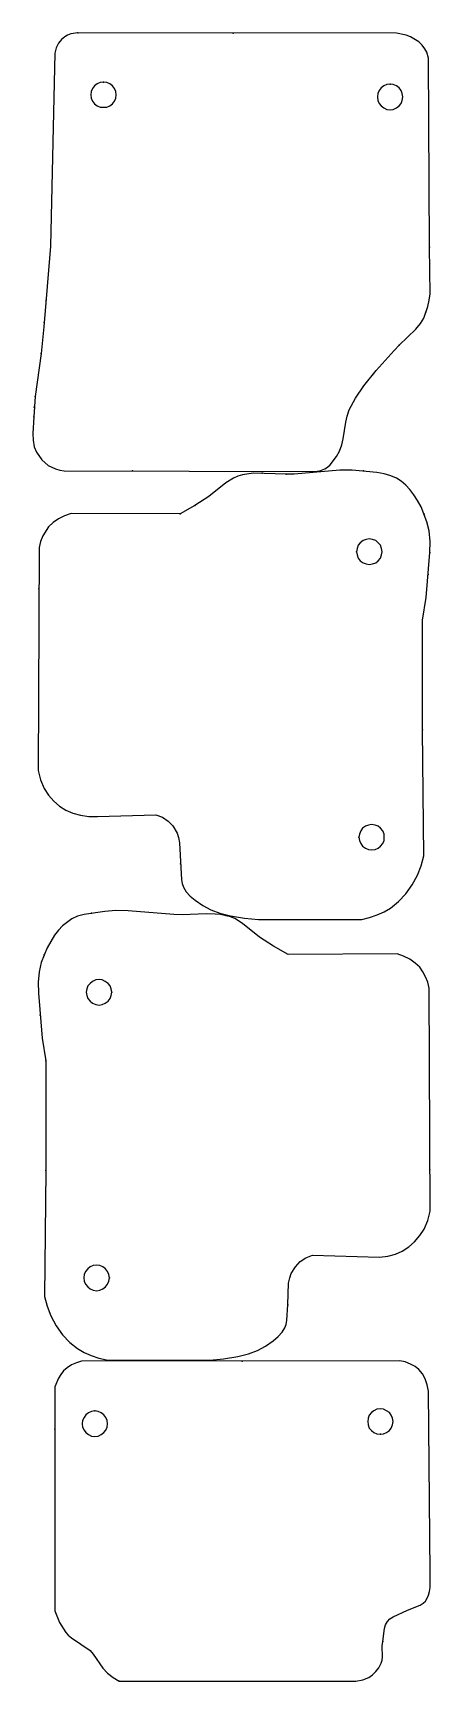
# Model space of a CAD drawing. Header units: millimetres. Extents: x 2062 to 2499, y 184 to 1999.
import ezdxf

# ---------------------------------------------------------------- set-up
doc = ezdxf.new("R2010")
doc.units = ezdxf.units.MM
for name, color, linetype in [('1', 7, 'Continuous'), ('11', 7, 'Continuous'), ('2', 7, 'Continuous'), ('3', 7, 'Continuous')]:
    doc.layers.add(name, color=color, linetype=linetype)

msp = doc.modelspace()

# ---------------------------------------------------------------- linework, layer by layer
at = {"layer": '1', "color": 7}
for points in [[(2111.6, 1999), (2103.8, 1998), (2100.2, 1996.7), (2097.2, 1994.9), (2093.6, 1991.9), (2090.3, 1987.6), (2087.8, 1982.5), (2086.2, 1976.6), (2081.4, 1764.3), (2074.2, 1675.4), (2071, 1645.9), (2064.7, 1598.7), (2063.1, 1576.3), (2062.1, 1557.8), (2062.4, 1550.7), (2063.4, 1543.3), (2065.9, 1537.5), (2071.8, 1528.8), (2078.9, 1522.7), (2087, 1518.9), (2091.6, 1517.7), (2096.4, 1516.9), (2371.5, 1516.1), (2377.6, 1516.9), (2383.2, 1518.9), (2386.2, 1520.7), (2389, 1523.5), (2396.1, 1532.7), (2399.4, 1538.5), (2402, 1545.6), (2403.5, 1552.2), (2406.3, 1570.5), (2407.8, 1577.1), (2410.1, 1584), (2417, 1596.9), (2426.1, 1610.4), (2439.9, 1627.4), (2459.4, 1649.5), (2465.2, 1655.3), (2483.5, 1672.9), (2488.6, 1679), (2492.1, 1685.1), (2496.5, 1697.8), (2498, 1704.6), (2499, 1711.7), (2498.5, 1763.3), (2497.5, 1971.1), (2495.4, 1977.9), (2493.4, 1981.7), (2490.4, 1985.5), (2486.6, 1989.1), (2477.7, 1994.9), (2472.8, 1996.7), (2462.2, 1998.7)], [(2224.2, 1469.5), (2104.3, 1470), (2096.9, 1467.4), (2090.1, 1464.1), (2084.2, 1460.1), (2079.1, 1455.2), (2072.8, 1445.1), (2070.5, 1439), (2069, 1432.4), (2068, 1187), (2070.5, 1176.6), (2074.6, 1167.2), (2079.1, 1159.8), (2085, 1153.2), (2091.3, 1147.6), (2098.4, 1143.1), (2106.1, 1139.8), (2114.4, 1137.5), (2123.6, 1136.2), (2133, 1136.2), (2197.2, 1138.2), (2204.6, 1135.4), (2211, 1131.1), (2216, 1125.8), (2220.6, 1117.9), (2222.4, 1113.1), (2223.4, 1107.3), (2225.4, 1066.6), (2226.2, 1062.3), (2227.7, 1058.5), (2230.8, 1053.4), (2235.1, 1048.6), (2240.7, 1044), (2249.1, 1038.2), (2257.7, 1033.3), (2267.6, 1029.8), (2279.5, 1026.7), (2295, 1024.2), (2310.3, 1022.9), (2423.8, 1022.9), (2432.5, 1025), (2440.8, 1027.8), (2448.5, 1031.3), (2455.6, 1035.4), (2464.5, 1042.5), (2472.3, 1050.9), (2479.4, 1060.8), (2485.3, 1071.7), (2489.3, 1081.9), (2492.1, 1093), (2490.9, 1231.7), (2490.9, 1352.4), (2494.7, 1377.5), (2498.7, 1427), (2499, 1439), (2498, 1450.7), (2495.4, 1460.8), (2489.1, 1477.1), (2485.3, 1484.2), (2481.2, 1490.5), (2476.9, 1496.1), (2472.3, 1501.2), (2467.2, 1505.3), (2462.2, 1508.6), (2455.8, 1511.4), (2448.5, 1513.4), (2440.6, 1514.9), (2413.4, 1517.7), (2399.7, 1517.7), (2349.6, 1513.1), (2340.8, 1513.1), (2304.4, 1514.2), (2292.8, 1512.4), (2287.7, 1510.9), (2282.8, 1508.8), (2274.2, 1503.5), (2255.7, 1488.5), (2240.2, 1478.6)], [(2076.1, 867), (2076.1, 746.4), (2074.8, 607.7), (2077.6, 596.8), (2081.7, 586.3), (2087.5, 575.4), (2094.6, 565.5), (2102.5, 557.1), (2111.1, 550.3), (2118.3, 546), (2126.1, 542.7), (2134.5, 539.9), (2143.1, 537.8), (2256.7, 537.6), (2271.9, 539.1), (2287.4, 541.6), (2299.1, 544.4), (2309.3, 548.2), (2317.9, 553.1), (2326.3, 558.7), (2331.9, 563.5), (2336.2, 568.3), (2339.2, 573.1), (2340.8, 576.9), (2341.5, 581.5), (2342.5, 598.5), (2343.3, 622.2), (2344.6, 628), (2346.3, 632.8), (2350.9, 640.4), (2356, 646), (2362.3, 650.1), (2369.7, 653.1), (2443.4, 651.1), (2452.5, 652.1), (2460.9, 654.4), (2468.5, 657.7), (2475.6, 662.3), (2482, 667.9), (2487.8, 674.7), (2492.4, 681.9), (2496.5, 691.2), (2499, 701.7), (2498, 947), (2496.5, 953.6), (2494.2, 959.7), (2491.1, 965.3), (2487.8, 970.1), (2482.7, 974.7), (2476.9, 979), (2470, 982.3), (2462.7, 984.9), (2342.8, 984.1), (2326.8, 993.3), (2311.3, 1003.4), (2292.5, 1018.4), (2284.1, 1023.7), (2279.3, 1025.8), (2268.6, 1028.3), (2262.5, 1028.8), (2252.6, 1029.1), (2226.2, 1027.8), (2217.1, 1028.1), (2167, 1032.4), (2153.3, 1032.6), (2141.1, 1031.6), (2118.3, 1028.3), (2111.1, 1026.3), (2104.8, 1023.5), (2094.6, 1015.9), (2090.1, 1011), (2085.7, 1005.4), (2077.9, 991.7), (2071.3, 975.5), (2069, 965.3), (2068, 953.9), (2068.2, 941.7), (2072.3, 892.2)], [(2156.9, 184.2), (2417.5, 184.2), (2425.1, 185.4), (2431.7, 188.2), (2435.8, 191), (2439.3, 194.6), (2442.6, 198.9), (2445.2, 203.7), (2446.2, 207), (2446.7, 210.6), (2446.4, 223), (2446.9, 227.9), (2449, 242.1), (2450.2, 246.2), (2452.3, 249.7), (2454.8, 252.5), (2458.6, 255), (2474.1, 262.2), (2488.3, 267.7), (2491.6, 270), (2493.9, 272.3), (2496, 275.4), (2497.5, 278.9), (2498.5, 282.7), (2499, 287), (2499, 303.3), (2497.2, 503.2), (2496, 510.3), (2493.7, 516.9), (2490.6, 522.5), (2486.6, 527.3), (2482.5, 530.6), (2477.7, 533.2), (2471.8, 535.5), (2465.7, 536.7), (2115.5, 536.5), (2109.9, 534.7), (2104.5, 532.2), (2099.7, 529.1), (2095.6, 525.6), (2092.6, 521.7), (2090.1, 517.7), (2086, 508), (2086.2, 261.4), (2091.3, 248.7), (2098.2, 237.5), (2101, 234.7), (2104.5, 231.9), (2124.9, 217.7), (2128.4, 213.6), (2138.8, 198.4), (2144.2, 192.8), (2150.3, 188.2)]]:
    msp.add_lwpolyline(points, close=True, dxfattribs=at)
at = {"layer": '11', "color": 7}
for points in [[(2139.8, 1944.9), (2136, 1944.4), (2132.7, 1942.9), (2129.9, 1940.8), (2127.7, 1937.8), (2126.1, 1934.5), (2125.6, 1930.9), (2126.1, 1927.1), (2127.7, 1923.8), (2129.9, 1921), (2132.7, 1918.7), (2136, 1917.2), (2143.4, 1917.2), (2146.7, 1918.7), (2149.5, 1921), (2151.8, 1923.8), (2153.3, 1927.1), (2153.8, 1930.9), (2153.3, 1934.5), (2151.8, 1937.8), (2149.5, 1940.8), (2146.7, 1942.9), (2143.4, 1944.4)], [(2455.1, 1942.6), (2451.5, 1942.1), (2448.2, 1940.6), (2445.2, 1938.5), (2442.9, 1935.5), (2441.6, 1932.2), (2441.1, 1928.6), (2441.6, 1924.8), (2442.9, 1921.5), (2445.2, 1918.7), (2448.2, 1916.4), (2451.5, 1914.9), (2455.1, 1914.4), (2458.6, 1914.9), (2462.2, 1916.4), (2465, 1918.7), (2467.2, 1921.5), (2468.5, 1924.8), (2469, 1928.6), (2468.5, 1932.2), (2467.2, 1935.5), (2465, 1938.5), (2462.2, 1940.6), (2458.6, 1942.1)], [(2418.2, 1427.8), (2418.7, 1424.2), (2420, 1420.7), (2422.3, 1417.9), (2425.3, 1415.6), (2428.6, 1414.3), (2432.2, 1413.8), (2435.8, 1414.3), (2439.3, 1415.6), (2442.1, 1417.9), (2444.4, 1420.7), (2445.7, 1424.2), (2446.2, 1427.8), (2445.7, 1431.4), (2444.4, 1434.9), (2442.1, 1437.7), (2439.3, 1440), (2435.8, 1441.3), (2432.2, 1441.8), (2428.6, 1441.3), (2425.3, 1440), (2422.3, 1437.7), (2420, 1434.9), (2418.7, 1431.4)], [(2420.8, 1113.3), (2421.3, 1109.8), (2422.8, 1106.5), (2424.8, 1103.4), (2427.9, 1101.2), (2431.2, 1099.9), (2434.7, 1099.4), (2438.5, 1099.9), (2441.8, 1101.2), (2444.6, 1103.4), (2446.9, 1106.5), (2448.5, 1109.8), (2448.7, 1113.3), (2448.5, 1116.9), (2446.9, 1120.5), (2444.6, 1123.3), (2441.8, 1125.5), (2438.5, 1126.8), (2434.7, 1127.3), (2431.2, 1126.8), (2427.9, 1125.5), (2424.8, 1123.3), (2422.8, 1120.5), (2421.3, 1116.9)], [(2148.7, 942.7), (2148.2, 946.3), (2147, 949.6), (2144.7, 952.4), (2141.6, 954.6), (2138.3, 956.2), (2134.8, 956.7), (2131.2, 956.2), (2127.7, 954.6), (2124.9, 952.4), (2122.6, 949.6), (2121.3, 946.3), (2120.8, 942.7), (2121.3, 938.9), (2122.6, 935.6), (2124.9, 932.8), (2127.7, 930.5), (2131.2, 929), (2134.8, 928.5), (2138.3, 929), (2141.6, 930.5), (2144.7, 932.8), (2147, 935.6), (2148.2, 938.9)], [(2146.2, 628.3), (2145.7, 631.8), (2144.2, 635.1), (2141.9, 638.2), (2139.1, 640.2), (2135.8, 641.7), (2132.2, 642.2), (2128.4, 641.7), (2125.1, 640.2), (2122.3, 638.2), (2120, 635.1), (2118.5, 631.8), (2118, 628.3), (2118.5, 624.4), (2120, 621.1), (2122.3, 618.4), (2125.1, 616.1), (2128.4, 614.5), (2132.2, 614), (2135.8, 614.5), (2139.1, 616.1), (2141.9, 618.4), (2144.2, 621.1), (2145.7, 624.4)], [(2130.2, 481.6), (2126.6, 481.1), (2123.3, 479.6), (2120.3, 477.3), (2118.3, 474.5), (2116.7, 471.2), (2116.2, 467.4), (2116.7, 463.8), (2118.3, 460.5), (2120.3, 457.7), (2123.3, 455.5), (2126.6, 453.9), (2130.2, 453.4), (2134, 453.9), (2137.3, 455.5), (2140.1, 457.7), (2142.4, 460.5), (2143.9, 463.8), (2144.2, 467.4), (2143.9, 471.2), (2142.4, 474.5), (2140.1, 477.3), (2137.3, 479.6), (2134, 481.1)], [(2444.4, 456), (2447.9, 456.5), (2451.2, 457.7), (2454.3, 460), (2456.3, 462.8), (2457.9, 466.4), (2458.4, 469.9), (2457.9, 473.5), (2456.3, 476.8), (2454.3, 479.8), (2451.2, 481.9), (2447.9, 483.4), (2444.4, 483.9), (2440.6, 483.4), (2437.3, 481.9), (2434.5, 479.8), (2432.2, 476.8), (2430.9, 473.5), (2430.4, 469.9), (2430.9, 466.4), (2432.2, 462.8), (2434.5, 460), (2437.3, 457.7), (2440.6, 456.5)]]:
    msp.add_lwpolyline(points, close=True, dxfattribs=at)
at = {"layer": '2', "color": 7}
for p in [(2111.6, 1999), (2139.8, 1944.9), (2455.1, 1942.6), (2224.2, 1469.5), (2418.2, 1427.8), (2420.8, 1113.3), (2148.7, 942.7), (2076.1, 867), (2146.2, 628.3), (2130.2, 481.6), (2444.4, 456), (2156.9, 184.2)]:
    msp.add_point(p, dxfattribs=at)
at = {"layer": '3', "color": 7}
for p in [(2282.3, 1998.7), (2498.5, 1763.3), (2076.6, 1704.9), (2494.4, 1691.4), (2074.6, 1680.3), (2465.2, 1655.3), (2071, 1645.9), (2436.8, 1623.6), (2064.7, 1598.7), (2063.6, 1587), (2063.1, 1576.3), (2171.6, 1516.7), (2314.3, 1514.2), (2340.8, 1513.1), (2425.8, 1516.7), (2240.2, 1478.6), (2492.4, 1469.2), (2498.7, 1427), (2497, 1402.7), (2068.7, 1386.9), (2490.9, 1231.7), (2224.4, 1083.9), (2126.4, 1029.6), (2274.2, 1027), (2074.6, 983.9), (2070, 917.6), (2076.1, 746.4), (2498.7, 747.1), (2342.5, 598.5), (2292.2, 536.5), (2086, 461.5), (2446.9, 227.9)]:
    msp.add_point(p, dxfattribs=at)

doc.saveas('drawing.dxf')
